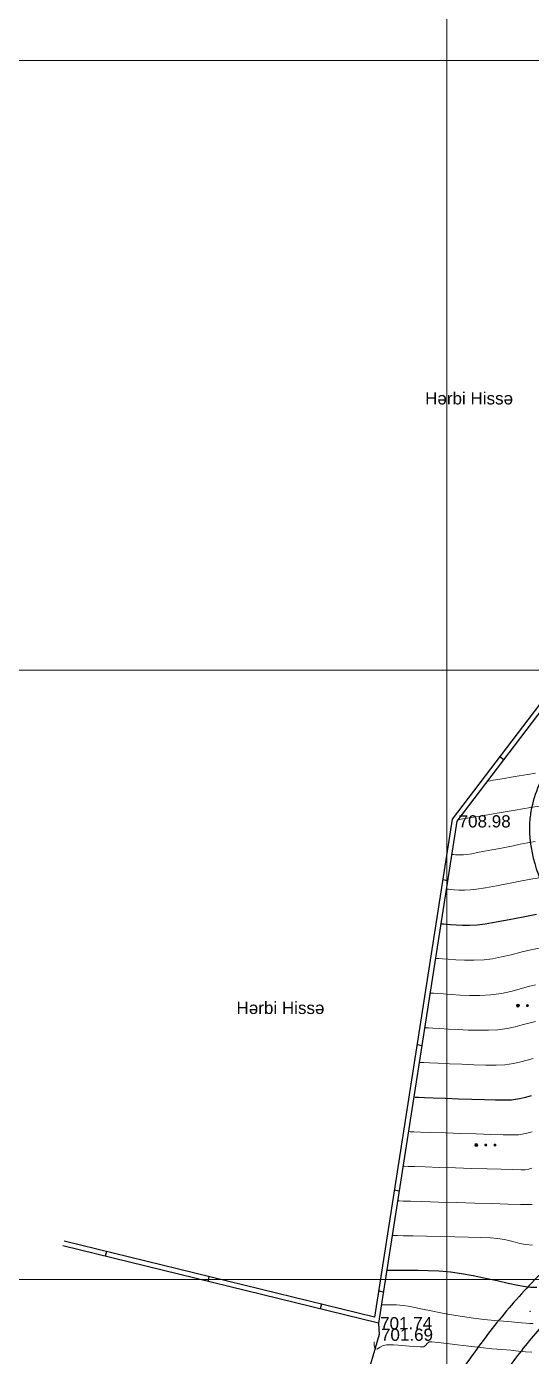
# Model space of a CAD drawing. Header units: feet. Extents: x 3381 to 1374491, y 675186 to 8751562.
# Drawn here: x 675184.9 to 675226.4, y 4375967.8 to 4376076.8 of the extents above; entities that cross this region are included whole.
import ezdxf

# ---------------------------------------------------------------- set-up
doc = ezdxf.new("R2010")
doc.units = ezdxf.units.FT
doc.header["$MEASUREMENT"] = 0
doc.header["$PDMODE"] = 34
doc.header["$PDSIZE"] = 0.01
doc.linetypes.add('ACAD_ISO03W100', pattern=[30, 12, -18])
doc.layers.get('0').update_dxf_attribs({"linetype": 'CONTINUOUS'})
for name, color, linetype in [('0_Point_Height', 2, 'CONTINUOUS'), ('0_Point_Point', 7, 'CONTINUOUS'), ('col bitkisi', 7, 'CONTINUOUS')]:
    doc.layers.add(name, color=color, linetype=linetype)
for name, color, linetype, lineweight in [('ANA HORIZONTAL', 24, 'CONTINUOUS', 30), ('HORIZANTAL', 24, 'CONTINUOUS', 13), ('km setka', 170, 'CONTINUOUS', 15), ('kontur', 5, 'CONTINUOUS', 0)]:
    doc.layers.add(name, color=color, linetype=linetype, lineweight=lineweight)
doc.styles.get("Standard").update_dxf_attribs({"font": 'arial.ttf', "height": 2.5})

msp = doc.modelspace()

# ---------------------------------------------------------------- hatches: boundary and pattern name
at = {"layer": 'col bitkisi', "ltscale": 1.5}
h = msp.add_hatch(color=256, dxfattribs=at)
edge = h.paths.add_edge_path()
edge.add_arc((675225.243, 4375996.537), 0.125, 0, 360)
h = msp.add_hatch(color=256, dxfattribs=at)
edge = h.paths.add_edge_path()
edge.add_arc((675226.026, 4375996.537), 0.125, 0, 360)
h = msp.add_hatch(color=256, dxfattribs=at)
edge = h.paths.add_edge_path()
edge.add_arc((675221.822, 4375985.102), 0.125, 0, 360)
h = msp.add_hatch(color=256, dxfattribs=at)
edge = h.paths.add_edge_path()
edge.add_arc((675222.604, 4375985.102), 0.125, 0, 360)
h = msp.add_hatch(color=256, dxfattribs=at)
edge = h.paths.add_edge_path()
edge.add_arc((675223.363, 4375985.102), 0.125, 0, 360)

# ---------------------------------------------------------------- linework, layer by layer
at = {"linetype": 'Continuous'}
for p, q in [((675256.069, 4376059.526, 716.528), (675219.861, 4376011.826, 708.969)), ((675256.388, 4376059.284, 716.528), (675220.242, 4376011.666, 708.982)), ((675223.772, 4376016.978), (675224.087, 4376016.732)), ((675219.861, 4376011.826, 708.969), (675213.469, 4375970.988, 701.811)), ((675220.242, 4376011.666, 708.982), (675213.797, 4375970.496, 701.736)), ((675219.475, 4376006.765, -130.678), (675219.084, 4376006.86, -141.271)), ((675217.356, 4375993.23, -100.968), (675216.965, 4375993.325, -111.551)), ((675215.489, 4375981.306, -86.119), (675215.099, 4375981.401, -96.693)), ((675213.469, 4375970.988, 690.28), (675187.995, 4375977.207)), ((675213.797, 4375970.496, 701.736), (675187.9, 4375976.819)), ((675191.461, 4375976.361), (675191.371, 4375975.971)), ((675199.887, 4375974.304, 228.337), (675199.797, 4375973.914, 228.337)), ((675214.194, 4375973.033, -68.321), (675213.804, 4375973.128, -78.89)), ((675209.116, 4375972.05, 478.557), (675209.026, 4375971.661, 478.557)), ((675213.867, 4375969.555, 701.692), (675204.631, 4375938.365, 695.222)), ((675213.797, 4375970.496, 701.736), (675213.867, 4375969.555, 701.692))]:
    msp.add_line(p, q, dxfattribs=at)
for points, knots in [([(675274.73, 4376057.44), (675270.79, 4376053.677), (675270.261, 4376053.626), (675268.672, 4376053.466), (675267.609, 4376053.35), (675264.657, 4376052.943), (675262.78, 4376052.589), (675260.002, 4376051.711), (675259.051, 4376051.34), (675257.56, 4376050.602), (675257, 4376050.286), (675255.84, 4376049.531), (675255.252, 4376049.084), (675254.137, 4376048.134), (675253.607, 4376047.631), (675252.365, 4376046.359), (675251.675, 4376045.573), (675250.564, 4376044.255), (675250.13, 4376043.725), (675249.274, 4376042.678), (675248.849, 4376042.158), (675247.583, 4376040.603), (675246.75, 4376039.575), (675244.27, 4376036.507), (675242.643, 4376034.484), (675239.734, 4376030.889), (675238.458, 4376029.318), (675236.422, 4376026.84), (675235.681, 4376025.942), (675234.248, 4376024.22), (675233.559, 4376023.398), (675232.331, 4376021.944), (675231.796, 4376021.315), (675230.427, 4376019.713), (675229.554, 4376018.708), (675228.122, 4376016.767), (675227.535, 4376015.857), (675226.77, 4376014.203), (675226.521, 4376013.5), (675226.287, 4376012.378), (675226.233, 4376011.984), (675226.185, 4376011.19), (675226.19, 4376010.795), (675226.31, 4376009.195), (675226.625, 4376008.022), (675227.338, 4376006.178), (675227.674, 4376005.471), (675228.4, 4376004.135), (675228.791, 4376003.503), (675230.079, 4376001.58), (675231.026, 4376000.387), (675232.49, 4375998.453), (675233.041, 4375997.702), (675234.042, 4375996.171), (675234.49, 4375995.394), (675235.16, 4375993.923), (675235.401, 4375993.237), (675235.746, 4375991.801), (675235.851, 4375991.059), (675235.929, 4375989.462), (675235.883, 4375988.608), (675235.619, 4375986.928), (675235.402, 4375986.097), (675234.607, 4375983.863), (675233.875, 4375982.511), (675232.402, 4375980.364), (675231.748, 4375979.535), (675230.357, 4375977.928), (675229.619, 4375977.145), (675228.117, 4375975.593), (675227.355, 4375974.824), (675226.033, 4375973.439), (675225.469, 4375972.831), (675224.374, 4375971.579), (675223.845, 4375970.94), (675222.306, 4375968.993), (675221.34, 4375967.656), (675219.641, 4375965.192), (675218.893, 4375964.071), (675217.424, 4375961.802), (675216.705, 4375960.656), (675214.604, 4375957.181), (675213.278, 4375954.818), (675210.882, 4375950.129), (675209.803, 4375947.808), (675208.139, 4375943.783), (675207.503, 4375942.1), (675206.344, 4375938.694), (675205.822, 4375936.977), (675204.809, 4375933.348), (675204.327, 4375931.436), (675203.543, 4375928.143), (675203.228, 4375926.766), (675202.615, 4375924.002), (675202.319, 4375922.614), (675201.895, 4375920.441), (675201.749, 4375919.666), (675201.511, 4375918.266), (675201.415, 4375917.647), (675201.175, 4375915.683), (675201.1, 4375914.339), (675201.102, 4375911.322), (675201.224, 4375909.651), (675201.664, 4375906.359), (675201.98, 4375904.74), (675202.62, 4375902.024), (675202.913, 4375900.916), (675203.478, 4375898.918), (675203.744, 4375898.025), (675204.237, 4375896.411), (675204.463, 4375895.68), (675204.959, 4375894.207), (675205.228, 4375893.467), (675205.684, 4375892.376), (675205.841, 4375892.023), (675206.343, 4375890.969), (675206.704, 4375890.308), (675207.385, 4375889.038), (675207.705, 4375888.429), (675208.104, 4375887.527), (675208.225, 4375887.223), (675208.412, 4375886.669), (675208.482, 4375886.422), (675208.605, 4375885.898), (675208.657, 4375885.624), (675208.791, 4375884.788), (675208.854, 4375884.197), (675206.669, 4375879.784)], [0, 0, 0, 0, 1.5041825, 1.5041825, 4.5125475, 4.5125475, 9.8970232, 9.8970232, 12.7958343, 12.7958343, 14.6040586, 14.6040586, 16.6622444, 16.6622444, 18.7204302, 18.7204302, 21.6922095, 21.6922095, 23.6905372, 23.6905372, 25.688865, 25.688865, 29.6855204, 29.6855204, 37.6788312, 37.6788312, 43.8586233, 43.8586233, 47.3387229, 47.3387229, 50.4791814, 50.4791814, 52.8430932, 52.8430932, 56.4524219, 56.4524219, 59.343353, 59.343353, 61.3017168, 61.3017168, 62.3107145, 62.3107145, 63.3197122, 63.3197122, 66.4267393, 66.4267393, 68.5017705, 68.5017705, 70.5768016, 70.5768016, 75.0922592, 75.0922592, 77.9843832, 77.9843832, 80.8765073, 80.8765073, 83.3681481, 83.3681481, 85.859789, 85.859789, 88.6938456, 88.6938456, 91.5279021, 91.5279021, 96.5044037, 96.5044037, 99.8137478, 99.8137478, 103.1230919, 103.1230919, 106.3599071, 106.3599071, 108.7786817, 108.7786817, 111.1974562, 111.1974562, 116.0350052, 116.0350052, 120.025858, 120.025858, 124.0167109, 124.0167109, 131.9984166, 131.9984166, 139.5388434, 139.5388434, 144.8405163, 144.8405163, 150.1421893, 150.1421893, 155.992549, 155.992549, 160.2125993, 160.2125993, 164.4326495, 164.4326495, 166.7775401, 166.7775401, 168.5840285, 168.5840285, 172.4237048, 172.4237048, 177.2211789, 177.2211789, 182.018653, 182.018653, 185.3845457, 185.3845457, 188.1403774, 188.1403774, 190.3972905, 190.3972905, 192.6542037, 192.6542037, 193.7358898, 193.7358898, 195.899262, 195.899262, 198.0626342, 198.0626342, 199.1900842, 199.1900842, 200.13488, 200.13488, 201.0796759, 201.0796759, 202.923933, 202.923933, 202.923933, 202.923933]), ([(675278.632, 4376050.97), (675271.07, 4376050.69), (675270.541, 4376050.639), (675268.963, 4376050.48), (675267.926, 4376050.366), (675265.126, 4376049.978), (675263.418, 4376049.647), (675261, 4376048.879), (675260.192, 4376048.56), (675258.943, 4376047.938), (675258.474, 4376047.67), (675257.326, 4376046.912), (675256.655, 4376046.366), (675255.344, 4376045.142), (675254.707, 4376044.465), (675253.444, 4376043.03), (675252.818, 4376042.271), (675250.67, 4376039.65), (675249.192, 4376037.824), (675246.264, 4376034.199), (675244.815, 4376032.398), (675240.428, 4376026.976), (675237.451, 4376023.334), (675233.732, 4376018.961), (675233.248, 4376018.398), (675232.306, 4376017.289), (675231.85, 4376016.739), (675230.862, 4376015.45), (675230.365, 4376014.715), (675229.679, 4376013.396), (675229.452, 4376012.81), (675229.263, 4376011.97), (675229.224, 4376011.71), (675229.188, 4376011.181), (675229.19, 4376010.905), (675229.274, 4376009.795), (675229.505, 4376008.893), (675230.056, 4376007.466), (675230.301, 4376006.938), (675230.838, 4376005.918), (675231.132, 4376005.423), (675232.216, 4376003.743), (675233.108, 4376002.596), (675234.627, 4376000.605), (675235.24, 4375999.79), (675236.409, 4375998.054), (675236.965, 4375997.136), (675237.711, 4375995.582), (675237.958, 4375994.986), (675238.368, 4375993.752), (675238.529, 4375993.121), (675238.886, 4375991.207), (675238.955, 4375989.901), (675238.785, 4375987.5), (675238.584, 4375986.405), (675237.982, 4375984.295), (675237.581, 4375983.276), (675236.626, 4375981.337), (675236.075, 4375980.416), (675234.694, 4375978.4), (675233.831, 4375977.336), (675232.046, 4375975.329), (675231.126, 4375974.384), (675229.46, 4375972.678), (675228.71, 4375971.912), (675227.533, 4375970.637), (675227.088, 4375970.133), (675226.216, 4375969.098), (675225.79, 4375968.569), (675224.536, 4375966.952), (675223.731, 4375965.836), (675222.205, 4375963.627), (675221.478, 4375962.54), (675220.057, 4375960.351), (675219.362, 4375959.246), (675217.332, 4375955.903), (675216.052, 4375953.635), (675213.675, 4375949.019), (675212.579, 4375946.672), (675210.925, 4375942.668), (675210.308, 4375941.034), (675209.186, 4375937.727), (675208.677, 4375936.05), (675207.679, 4375932.468), (675207.2, 4375930.558), (675206.429, 4375927.304), (675206.122, 4375925.965), (675205.531, 4375923.292), (675205.248, 4375921.957), (675204.833, 4375919.831), (675204.683, 4375919.036), (675204.45, 4375917.648), (675204.361, 4375917.05), (675204.224, 4375915.857), (675204.174, 4375915.257), (675204.08, 4375913.448), (675204.089, 4375912.233), (675204.278, 4375909.099), (675204.558, 4375907.191), (675205.348, 4375903.383), (675205.855, 4375901.484), (675206.601, 4375898.944), (675206.795, 4375898.303), (675207.188, 4375897.025), (675207.386, 4375896.396), (675207.781, 4375895.233), (675207.976, 4375894.697), (675208.327, 4375893.823), (675208.475, 4375893.479), (675208.757, 4375892.872), (675208.889, 4375892.606), (675209.168, 4375892.062), (675209.315, 4375891.787), (675209.766, 4375890.946), (675210.082, 4375890.367), (675210.607, 4375889.295), (675210.824, 4375888.815), (675211.143, 4375887.972), (675211.261, 4375887.619), (675211.458, 4375886.9), (675211.536, 4375886.543), (675211.73, 4375885.484), (675211.807, 4375884.796), (675211.885, 4375884.054), (675211.894, 4375883.973), (675213.628, 4375879.661)], [0, 0, 0, 0, 1.5195761, 1.5195761, 4.5587283, 4.5587283, 9.9305937, 9.9305937, 12.8375976, 12.8375976, 14.6989466, 14.6989466, 17.5962721, 17.5962721, 20.4935977, 20.4935977, 23.4307648, 23.4307648, 30.5406062, 30.5406062, 37.6504477, 37.6504477, 51.8701305, 51.8701305, 53.9433419, 53.9433419, 56.0165533, 56.0165533, 58.8397751, 58.8397751, 61.1867015, 61.1867015, 62.257023, 62.257023, 63.3273446, 63.3273446, 66.4263407, 66.4263407, 68.2682497, 68.2682497, 70.1101586, 70.1101586, 74.6215299, 74.6215299, 77.5950003, 77.5950003, 80.5684708, 80.5684708, 82.3043553, 82.3043553, 84.0402398, 84.0402398, 87.5120089, 87.5120089, 90.504027, 90.504027, 93.4960452, 93.4960452, 96.4880633, 96.4880633, 100.372173, 100.372173, 104.2562828, 104.2562828, 107.5177012, 107.5177012, 109.6184271, 109.6184271, 111.7191531, 111.7191531, 115.920605, 115.920605, 119.8587917, 119.8587917, 123.7969785, 123.7969785, 131.6733519, 131.6733519, 139.5534814, 139.5534814, 144.8944211, 144.8944211, 150.2353608, 150.2353608, 156.1903919, 156.1903919, 160.321983, 160.321983, 164.453574, 164.453574, 166.8999608, 166.8999608, 168.7971258, 168.7971258, 170.6942909, 170.6942909, 174.4886209, 174.4886209, 180.4889056, 180.4889056, 186.4891903, 186.4891903, 188.5086959, 188.5086959, 190.5282014, 190.5282014, 192.322947, 192.322947, 193.5253301, 193.5253301, 194.4787119, 194.4787119, 195.4320938, 195.4320938, 197.3388576, 197.3388576, 198.7843763, 198.7843763, 199.7590286, 199.7590286, 200.7336808, 200.7336808, 202.6829852, 202.6829852, 202.923933, 202.923933, 202.923933, 202.923933])]:
    msp.add_open_spline(points, degree=3, knots=knots, dxfattribs=at)
at = {"layer": '0_Point_Point'}
for p in [(675220.242, 4376011.666, 708.982), (675226.245, 4375971.46, 702.213), (675213.797, 4375970.496, 701.736), (675213.867, 4375969.555, 701.692)]:
    msp.add_point(p, dxfattribs=at)
at = {"layer": 'ANA HORIZONTAL', "color": 16, "lineweight": 30}
for points, elevation in [([(675218.924, 4376003.246), (675218.991, 4376003.243), (675219.133, 4376003.236), (675219.363, 4376003.22), (675219.7, 4376003.194), (675220.172, 4376003.16), (675220.698, 4376003.136), (675221.278, 4376003.133), (675221.91, 4376003.162), (675222.563, 4376003.244), (675223.471, 4376003.401), (675224.54, 4376003.605), (675225.674, 4376003.831), (675226.778, 4376004.051)], 707.5), ([(675216.7, 4375989.041), (675216.824, 4375989.038), (675217.097, 4375989.029), (675217.568, 4375989.011), (675218.288, 4375988.982), (675219.297, 4375988.94), (675220.371, 4375988.897), (675221.455, 4375988.856), (675222.489, 4375988.823), (675223.417, 4375988.802), (675224.181, 4375988.798), (675224.723, 4375988.816), (675225.372, 4375988.906), (675225.888, 4375989.039), (675226.357, 4375989.177)], 705), ([(675214.477, 4375974.837), (675214.578, 4375974.834), (675214.788, 4375974.832), (675215.127, 4375974.832), (675215.618, 4375974.837), (675216.297, 4375974.844), (675217.047, 4375974.842), (675217.865, 4375974.822), (675218.752, 4375974.775), (675219.705, 4375974.69), (675220.614, 4375974.566), (675221.584, 4375974.394), (675222.573, 4375974.193), (675223.539, 4375973.982), (675224.439, 4375973.782), (675225.23, 4375973.612), (675225.871, 4375973.492), (675226.318, 4375973.441), (675226.788, 4375973.44)], 702.5)]:
    msp.add_lwpolyline(points, dxfattribs=dict(at, elevation=elevation))
at = {"layer": 'col bitkisi', "lineweight": 13, "ltscale": 1.5}
for centre in [(675225.243, 4375996.537), (675221.822, 4375985.102)]:
    msp.add_circle(centre, 0.125, dxfattribs=at)
at = {"layer": 'HORIZANTAL', "color": 16, "linetype": 'Continuous', "lineweight": 20}
for points, elevation in [([(675222.723, 4376014.935), (675222.798, 4376014.947), (675222.956, 4376014.974), (675223.211, 4376015.017), (675223.586, 4376015.081), (675224.11, 4376015.17), (675224.696, 4376015.268), (675225.343, 4376015.377), (675226.052, 4376015.494), (675226.684, 4376015.611)], 709.5), ([(675220.328, 4376011.78), (675220.333, 4376011.78), (675220.354, 4376011.784), (675220.398, 4376011.791), (675220.444, 4376011.799), (675220.713, 4376011.845), (675221.426, 4376011.967), (675222.461, 4376012.143), (675223.696, 4376012.351), (675225.007, 4376012.57), (675226.273, 4376012.777), (675227.371, 4376012.951)], 709), ([(675219.813, 4376008.927), (675219.858, 4376008.926), (675219.956, 4376008.919), (675220.125, 4376008.906), (675220.39, 4376008.892), (675220.784, 4376008.9), (675221.061, 4376008.934), (675221.451, 4376009), (675221.934, 4376009.089), (675222.492, 4376009.195), (675223.104, 4376009.31), (675223.752, 4376009.426), (675224.311, 4376009.533), (675224.866, 4376009.653), (675225.431, 4376009.776), (675226.021, 4376009.897), (675226.65, 4376010.008)], 708.5), ([(675219.369, 4376006.087), (675219.422, 4376006.085), (675219.536, 4376006.078), (675219.724, 4376006.065), (675220.004, 4376006.043), (675220.401, 4376006.019), (675220.849, 4376006.011), (675221.347, 4376006.031), (675221.832, 4376006.091), (675222.573, 4376006.211), (675223.481, 4376006.37), (675224.466, 4376006.551), (675225.44, 4376006.733), (675226.312, 4376006.899), (675226.993, 4376007.029)], 708), ([(675218.479, 4376000.405), (675218.569, 4376000.402), (675218.759, 4376000.392), (675219.066, 4376000.371), (675219.517, 4376000.336), (675220.148, 4376000.291), (675220.852, 4376000.258), (675221.627, 4376000.254), (675222.473, 4376000.293), (675223.164, 4376000.38), (675223.908, 4376000.528), (675224.691, 4376000.713), (675225.497, 4376000.913), (675226.312, 4376001.104), (675227.121, 4376001.263)], 707), ([(675218.034, 4375997.564), (675218.131, 4375997.561), (675218.333, 4375997.551), (675218.656, 4375997.53), (675219.126, 4375997.494), (675219.775, 4375997.444), (675220.491, 4375997.401), (675221.274, 4375997.375), (675222.123, 4375997.378), (675223.035, 4375997.424), (675223.904, 4375997.531), (675224.654, 4375997.695), (675225.335, 4375997.887), (675225.997, 4375998.079), (675226.691, 4375998.242)], 706.5), ([(675217.59, 4375994.723), (675217.692, 4375994.72), (675217.911, 4375994.711), (675218.273, 4375994.692), (675218.809, 4375994.66), (675219.549, 4375994.614), (675220.343, 4375994.569), (675221.168, 4375994.533), (675222.001, 4375994.513), (675222.819, 4375994.518), (675223.598, 4375994.554), (675224.375, 4375994.648), (675225.024, 4375994.787), (675225.593, 4375994.948), (675226.133, 4375995.108), (675226.694, 4375995.244)], 706), ([(675217.145, 4375991.882), (675217.266, 4375991.878), (675217.532, 4375991.869), (675217.985, 4375991.849), (675218.67, 4375991.816), (675219.622, 4375991.769), (675220.629, 4375991.722), (675221.639, 4375991.683), (675222.6, 4375991.659), (675223.458, 4375991.658), (675224.161, 4375991.685), (675224.883, 4375991.778), (675225.473, 4375991.916), (675225.993, 4375992.07), (675226.509, 4375992.21)], 705.5), ([(675216.255, 4375986.2), (675216.395, 4375986.196), (675216.709, 4375986.187), (675217.257, 4375986.168), (675218.104, 4375986.138), (675219.297, 4375986.096), (675220.564, 4375986.051), (675221.828, 4375986.008), (675223.01, 4375985.972), (675224.032, 4375985.947), (675224.817, 4375985.937), (675225.286, 4375985.947), (675225.734, 4375986.009), (675226.09, 4375986.101), (675226.414, 4375986.196)], 704.5), ([(675215.811, 4375983.359), (675215.944, 4375983.356), (675216.246, 4375983.347), (675216.78, 4375983.33), (675217.62, 4375983.304), (675218.821, 4375983.266), (675220.121, 4375983.225), (675221.445, 4375983.183), (675222.72, 4375983.145), (675223.872, 4375983.112), (675224.826, 4375983.088), (675225.51, 4375983.076), (675225.849, 4375983.078), (675226.149, 4375983.124), (675226.382, 4375983.19)], 704), ([(675215.366, 4375980.519), (675215.507, 4375980.515), (675215.832, 4375980.505), (675216.421, 4375980.489), (675217.36, 4375980.462), (675218.719, 4375980.423), (675220.195, 4375980.382), (675221.699, 4375980.339), (675223.138, 4375980.298), (675224.421, 4375980.262), (675225.455, 4375980.233), (675226.149, 4375980.215), (675226.411, 4375980.209)], 703.5), ([(675214.921, 4375977.678), (675215.054, 4375977.674), (675215.35, 4375977.667), (675215.859, 4375977.656), (675216.639, 4375977.641), (675217.732, 4375977.622), (675218.896, 4375977.6), (675220.068, 4375977.576), (675221.185, 4375977.548), (675222.183, 4375977.515), (675223, 4375977.478), (675223.572, 4375977.435), (675224.143, 4375977.349), (675224.604, 4375977.241), (675225.01, 4375977.125), (675225.416, 4375977.018), (675225.876, 4375976.936), (675226.445, 4375976.892)], 703), ([(675214.032, 4375971.996), (675214.094, 4375971.995), (675214.226, 4375971.994), (675214.449, 4375971.996), (675214.787, 4375971.999), (675215.277, 4375971.988), (675215.839, 4375971.945), (675216.245, 4375971.884), (675216.772, 4375971.781), (675217.405, 4375971.648), (675218.128, 4375971.495), (675218.926, 4375971.333), (675219.784, 4375971.175), (675220.686, 4375971.03), (675221.601, 4375970.905), (675222.487, 4375970.799), (675223.317, 4375970.711), (675224.066, 4375970.64), (675224.705, 4375970.586), (675225.208, 4375970.548), (675225.548, 4375970.524), (675225.92, 4375970.491), (675226.211, 4375970.462), (675226.5, 4375970.454)], 702), ([(675213.445, 4375968.957), (675213.45, 4375968.928), (675213.454, 4375968.853), (675213.457, 4375968.715), (675213.476, 4375968.526), (675213.567, 4375968.369), (675213.729, 4375968.394), (675213.928, 4375968.531), (675214.181, 4375968.653), (675214.445, 4375968.698), (675214.707, 4375968.707), (675215.032, 4375968.704), (675215.416, 4375968.681), (675216.01, 4375968.63), (675216.662, 4375968.575), (675217.219, 4375968.542), (675217.527, 4375968.557), (675217.685, 4375968.677), (675217.79, 4375968.831), (675217.948, 4375968.948), (675218.187, 4375968.947), (675218.698, 4375968.9), (675219.418, 4375968.817), (675220.281, 4375968.713), (675221.226, 4375968.599), (675222.189, 4375968.489), (675223.106, 4375968.394), (675223.913, 4375968.328), (675224.671, 4375968.266), (675225.306, 4375968.2), (675225.865, 4375968.141), (675226.397, 4375968.1)], 701.5)]:
    msp.add_lwpolyline(points, dxfattribs=dict(at, elevation=elevation))
at = {"layer": 'km setka', "flags": 128}
for points in [[(675219.419, 4376155.847), (675219.419, 4375700.062)], [(675069.612, 4376074.058), (675546.772, 4376074.058)], [(675069.612, 4376074.058), (675546.772, 4376074.058)], [(675069.612, 4376024.058), (675546.772, 4376024.058)], [(675069.612, 4375974.058), (675546.772, 4375974.058)], [(675069.612, 4375974.058), (675330.743, 4375974.058)]]:
    msp.add_lwpolyline(points, dxfattribs=at)

# ---------------------------------------------------------------- texts
at = {"layer": '0_Point_Height', "color": 0}
for s, p in [('708.98', (675220.378, 4376011.152, 708.982)), ('701.74', (675213.933, 4375969.982, 701.736)), ('701.69', (675214.003, 4375969.041, 701.692))]:
    msp.add_text(s, height=1, dxfattribs=at).set_placement(p)
at = {"layer": 'kontur', "color": 0, "linetype": 'ACAD_ISO03W100', "lineweight": 0, "ltscale": 0.35, "char_height": 1, "attachment_point": 1}
for insert in [(675217.627, 4376046.847), (675202.145, 4375996.85)]:
    msp.add_mtext_dynamic_manual_height_columns('{\\fArial|b0|i0|c204|p34;H\\fArial|b0|i0|c238|p34;ərbi Hissə}', width=10.61016, gutter_width=12.5, heights=[0], dxfattribs=dict(at, insert=insert))

doc.saveas('drawing.dxf')
